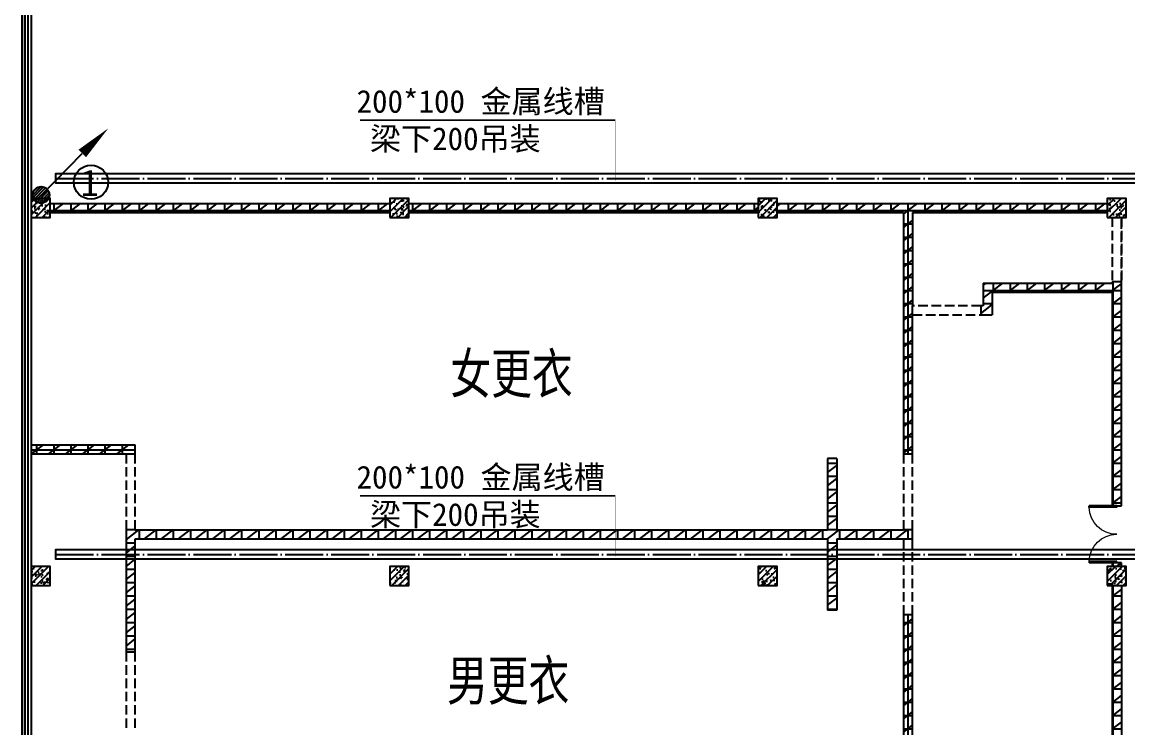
# Model space of a CAD drawing. Header units: millimetres. Extents: x -633009578 to 5705885, y -633235091 to 2571734.
# Drawn here: x 4060729 to 4089861, y 1870800 to 1889395 of the extents above; entities that cross this region are included whole.
import ezdxf

# ---------------------------------------------------------------- set-up
doc = ezdxf.new("R2010")
doc.units = ezdxf.units.MM
doc.header["$LTSCALE"] = 1000
doc.header["$MEASUREMENT"] = 0
doc.linetypes.add('DASH', pattern=[0.35, 0.25, -0.1])
doc.linetypes.add('DOTE', pattern=[2.4200000000000004, 2, -0.2, 0.02, -0.2])
doc.layers.get('0').update_dxf_attribs({"color": 9})
for name, color, linetype in [('A-COLUM(柱)', 255, 'Continuous'), ('A-DOOR(门）', 4, 'Continuous'), ('A-F-AREA(计算)', 5, 'Continuous'), ('A-HATH(填充)', 8, 'Continuous'), ('A-TEXT(房间)', 243, 'Continuous'), ('A-WALL(墙)', 255, 'Continuous'), ('A-WINDOW（窗）', 4, 'Continuous'), ('电-弱电平面-箭头', 3, 'Continuous'), ('电-桥架', 4, 'Continuous'), ('设备-箱柜', 3, 'Continuous')]:
    doc.layers.add(name, color=color, linetype=linetype)
doc.styles.add('_TCH', font='simhei.ttf', dxfattribs={"width": 0.75, "bigfont": 'hztxt.shx'})
doc.styles.add('ELEC-DIM', font='simhei.ttf')
doc.styles.add('IDQSTYLE', font='simhei.ttf', dxfattribs={"width": 0.707, "bigfont": 'hztxt.shx'})
doc.styles.add('宋', font='simhei.ttf', dxfattribs={"width": 0.8})
pattern_1 = [(0, (1628470.737756166, 677977.5160347573), (0, 350), []), (37.875, (1628870.737756166, 677977.5160347573), (-169.61527734408, 218.0766567528281), []), (90, (1628870.737756166, 677977.5160347573), (-450, 2.755455298081545e-14), [])]

# ---------------------------------------------------------------- blocks, each defined once
blk = doc.blocks.new('*X130')
at = {"color": 0, "linetype": 'Continuous'}
for p, q in [((192.587376364835, 446.7215535232801), (193.8713933576327, 448.0055705160779)), ((192.6509968705344, 446.3609099602676), (194.2320369206452, 447.9419500103785)), ((192.6864539319484, 447.2448951591055), (193.3480517218074, 447.9064929489645)), ((192.7889704286661, 446.0746194496875), (194.5183274312254, 447.8039764522467)), ((192.9823694457329, 445.8437543980423), (194.7491924828706, 447.61057743518)), ((193.2275231399996, 445.664644023597), (194.9283028573159, 447.3654237409133)), ((193.5311577474, 445.5440145622856), (195.0489323186273, 447.0617891335129)), ((193.9202347052458, 445.5088274514194), (195.0841194294935, 446.6727121756671)), ((194.6075199946775, 445.7718486721392), (194.8210982087737, 445.9854268862354))]:
    blk.add_line(p, q, dxfattribs=at)
blk = doc.blocks.new('HC001441')
at = {"color": 0, "linetype": 'Continuous'}
blk.add_line((0, -0.05776119327242668), (3.105492900474815, 3.117216328523909), dxfattribs=at)
blk.add_lwpolyline([(3.105492900474815, 3.117216328523909, 0.8, 0, 0), (5.057392361378561, 5.003787405167827, 0, 0, 0)], format="xyseb", dxfattribs=at)
blk.add_circle((0, 0), 0.625, dxfattribs=at)
at = {"color": 0, "linetype": 'Continuous', "xscale": 0.5, "yscale": 0.5, "zscale": 0.5}
blk.add_blockref('*X130', (-96.91845018383279, -223.3780232566237), dxfattribs=at)
at = {"color": 0, "style": 'IDQSTYLE', "width": 0.7}
blk.add_attdef('PSFHATT', (7.057392361378561, -0.62500001), '', height=2.5, dxfattribs=at)
blk = doc.blocks.new('G$CF6649E20')
at = {"layer": '电-弱电平面-箭头', "color": 4}
blk.add_circle((1316.889421409462, 332.4712073528208), 448.9330526033001, dxfattribs=at)
at = {"layer": '电-弱电平面-箭头', "color": 4, "xscale": 350, "yscale": 350, "zscale": 350}
blk.add_blockref('HC001441', (0, 0), dxfattribs=at)
at = {"layer": '电-弱电平面-箭头', "color": 4, "style": '宋'}
blk.add_text('1', height=700, dxfattribs=at).set_placement((1046.360447603278, -30.60809063538909))
blk = doc.blocks.new('$DorLib2D$00000002')
for p, q in [((-0.5, -5.684341886080802e-17), (-0.5000000000000007, 0.4875)), ((-0.4750000000000007, 0.4875), (-0.5000000000000007, 0.4875)), ((-0.475, -2.842170943040401e-17), (-0.4750000000000007, 0.4875)), ((0.475, -2.842170943040401e-17), (0.4750000000000007, 0.4875)), ((0.4750000000000007, 0.4875), (0.5000000000000007, 0.4875)), ((0.5, -5.684341886080802e-17), (0.5000000000000007, 0.4875)), ((-0.5, -5.684341886080802e-17), (-0.475, -2.842170943040401e-17)), ((0.5, -5.684341886080802e-17), (0.475, -2.842170943040401e-17))]:
    blk.add_line(p, q)
at = {"lineweight": 13}
for centre, start, end in [((-0.4875, -4.263256414560601e-17), 0, 88.53071641864632), ((0.4875, -4.263256414560601e-17), 91.4692835813537, 180)]:
    blk.add_arc(centre, 0.4875, start, end, dxfattribs=at)
blk = doc.blocks.new('$TCHSYS$WIN2D')
for p, q in [((-0.5, 0.5), (0.5, 0.5)), ((0.5, 0.1666666666666666), (-0.5, 0.1666666666666666)), ((0.5, -0.1666666666666667), (-0.5, -0.1666666666666667)), ((-0.4999999999999999, -0.5), (0.5, -0.5))]:
    blk.add_line(p, q)
blk = doc.blocks.new('_FZH')
h = blk.add_hatch()
h.set_pattern_fill('钢筋混凝土', color=256, scale=0.1, style=0)
h.set_pattern_definition([(45, (0, 0), (-0.1767766952966369, 0.1767766952966369), []), (50, (0, 0), (0.7172601826007535, -0.06275213498259512), [0.07500000000000001, -0.8250000000000001]), (355, (0, 0), (-0.138751333613, 0.7521921337000119), [0.06, -0.66]), (100.4514, (0.05977168000000001, -0.00522934), (0.5785093817140216, 0.6894395420609536), [0.06374019, -0.701142112]), (46.1842, (0, 0.2), (1.067241048625645, -0.1655190143290181), [0.1125, -1.2375]), (96.6356, (0.088936745, 0.186206693), (0.9346627055487033, 0.9741178709004418), [0.095610288, -1.051713]), (351.1842, (0, 0.2), (0.9346619451336272, 0.9741186009253247), [0.09000000000000001, -0.9900000000000001]), (21, (0.1, 0.15), (0.5969070521184617, -0.4026188906653388), [0.07500000000000001, -0.8250000000000001]), (326, (0.1, 0.15), (0.2433153319215824, 0.7251500450468529), [0.06, -0.66]), (71.4514, (0.149742233, 0.116448394), (0.84022262858149, 0.3225304967099524), [0.06374019, -0.701142112]), (37.50000000000001, (0, 0), (0.01215985531729062, 0.3328938538313115), [0, -0.652, 0, -0.67, 0, -0.6625000000000001]), (7.499999999999999, (0, 0), (0.2630695374421486, 0.3944117118823603), [0, -0.382, 0, -0.637, 0, -0.2525]), (-32.5, (-0.223, 0), (0.533822436172409, -0.02255487173437976), [0, -0.25, 0, -0.78, 0, -1.035]), (-42.5, (-0.323, 0), (0.5831861693423862, 0.1001049823323177), [0, -0.325, 0, -0.518, 0, -0.735])])
h.paths.add_polyline_path([(-0.5, -0.5), (0.5, -0.5), (0.5, 0.5), (-0.5, 0.5)])
blk.add_lwpolyline([(-0.5, -0.5), (0.5, -0.5), (0.5, 0.5), (-0.5, 0.5)], close=True)

msp = doc.modelspace()

# ---------------------------------------------------------------- hatches: boundary and pattern name
at = {"layer": 'A-HATH(填充)'}
h = msp.add_hatch(dxfattribs=at)
h.set_pattern_fill('空心砖', color=256, scale=100, style=0)
h.set_pattern_definition(pattern_1)
h.paths.add_polyline_path([(4070419.256591875, 1884379.596922424), (4070419.256591875, 1884619.596922424), (4061469.256591875, 1884619.596922424), (4061469.256591875, 1884379.596922424)])
h = msp.add_hatch(dxfattribs=at)
h.set_pattern_fill('空心砖', color=256, scale=100, style=0)
h.set_pattern_definition(pattern_1)
h.paths.add_polyline_path([(4080119.256591875, 1884379.596922424), (4080119.256591875, 1884619.596922424), (4070919.256591875, 1884619.596922424), (4070919.256591875, 1884379.596922424)])
h = msp.add_hatch(dxfattribs=at)
h.set_pattern_fill('空心砖', color=256, scale=100, style=0)
h.set_pattern_definition(pattern_1)
h.paths.add_polyline_path([(4080619.256591875, 1884619.596922424), (4080619.256591875, 1884379.59692243), (4083949.256591886, 1884379.596922505), (4084069.256591883, 1884459.596922445), (4084069.256591875, 1884619.596922424)])
h = msp.add_hatch(dxfattribs=at)
h.set_pattern_fill('空心砖', color=256, scale=100, style=0)
h.set_pattern_definition(pattern_1)
h.paths.add_polyline_path([(4084069.256591883, 1884459.596922445), (4084189.256591886, 1884379.596922406), (4089319.256591875, 1884379.596922424), (4089319.256591875, 1884619.596922424), (4084069.256591875, 1884619.596922424)])
h = msp.add_hatch(dxfattribs=at)
h.set_pattern_fill('空心砖', color=256, scale=100, style=0)
h.set_pattern_definition(pattern_1)
h.paths.add_polyline_path([(4084069.256591883, 1884459.596922445), (4083949.256591886, 1884379.596922505), (4083949.256591875, 1881799.596922424), (4084109.256591897, 1881799.596922319), (4084189.256591886, 1881919.596922267), (4084189.256591886, 1884379.596922406)])
h = msp.add_hatch(dxfattribs=at)
h.set_pattern_fill('空心砖', color=256, scale=100, style=0)
h.set_pattern_definition(pattern_1)
h.paths.add_polyline_path([(4089689.256591875, 1882399.596922424), (4089689.256591732, 1882549.596922615), (4089449.256591688, 1882549.596922615), (4089449.256591732, 1882519.596922424), (4089529.256591827, 1882399.596922424)])
h = msp.add_hatch(dxfattribs=at)
h.set_pattern_fill('空心砖', color=256, scale=100, style=0)
h.set_pattern_definition(pattern_1)
h.paths.add_polyline_path([(4086049.256592429, 1882519.596922424), (4086289.256592429, 1882279.596922424), (4089449.256591872, 1882279.596922424), (4089529.256591826, 1882399.596922424), (4089449.256591732, 1882519.596922424)])
h = msp.add_hatch(dxfattribs=at)
h.set_pattern_fill('空心砖', color=256, scale=100, style=0)
h.set_pattern_definition(pattern_1)
h.paths.add_polyline_path([(4086289.256592429, 1882279.596922424), (4086049.256592429, 1882519.596922424), (4086049.256592429, 1881919.596922267), (4086289.256592429, 1881679.596922267)])
h = msp.add_hatch(dxfattribs=at)
h.set_pattern_fill('空心砖', color=256, scale=100, style=0)
h.set_pattern_definition(pattern_1)
h.paths.add_polyline_path([(4089449.256591872, 1882279.596922424), (4089449.256591887, 1876649.596922107), (4089689.256591872, 1876649.596922107), (4089689.256591875, 1882399.596922424), (4089529.256591827, 1882399.596922424)])
h = msp.add_hatch(dxfattribs=at)
h.set_pattern_fill('空心砖', color=256, scale=100, style=0)
h.set_pattern_definition(pattern_1)
h.paths.add_polyline_path([(4083949.256591875, 1881799.596922424), (4083949.256591882, 1878019.596922107), (4084189.256591928, 1878019.596922107), (4084189.256591927, 1881679.596922267), (4084109.256591897, 1881799.596922319)])
h = msp.add_hatch(dxfattribs=at)
h.set_pattern_fill('空心砖', color=256, scale=100, style=0)
h.set_pattern_definition(pattern_1)
h.paths.add_polyline_path([(4084189.256591927, 1881679.596922267), (4084189.256591886, 1881919.596922267), (4084109.256591897, 1881799.596922319)])
h = msp.add_hatch(dxfattribs=at)
h.set_pattern_fill('空心砖', color=256, scale=100, style=0)
h.set_pattern_definition(pattern_1)
h.paths.add_polyline_path([(4086049.256592429, 1881919.596922267), (4085989.256592124, 1881919.59692206), (4085989.256592124, 1881679.596922422), (4086289.256592429, 1881679.596922267)])
h = msp.add_hatch(dxfattribs=at)
h.set_pattern_fill('空心砖', color=256, scale=100, style=0)
h.set_pattern_definition(pattern_1)
h.paths.add_polyline_path([(4060969.256591875, 1878019.59692243), (4063469.256591865, 1878019.596922294), (4063709.256591865, 1878259.59692248), (4060969.256591875, 1878259.59692243)])
h = msp.add_hatch(dxfattribs=at)
h.set_pattern_fill('空心砖', color=256, scale=100, style=0)
h.set_pattern_definition(pattern_1)
h.paths.add_polyline_path([(4063469.256591865, 1878019.596922294), (4063709.25659186, 1878019.596922107), (4063709.256591865, 1878259.59692248)])
h = msp.add_hatch(dxfattribs=at)
h.set_pattern_fill('空心砖', color=256, scale=100, style=0)
h.set_pattern_definition(pattern_1)
h.paths.add_polyline_path([(4081949.256591875, 1877899.59692243), (4081949.256591859, 1876019.596922438), (4082069.256591921, 1875899.596922383), (4082189.256591859, 1876019.596922267), (4082189.256591875, 1877899.59692243)])
h = msp.add_hatch(dxfattribs=at)
h.set_pattern_fill('空心砖', color=256, scale=100, style=0)
h.set_pattern_definition(pattern_1)
h.paths.add_polyline_path([(4063709.256591864, 1876019.596922438), (4063469.256591863, 1876019.596922107), (4063469.256591884, 1875899.59692243), (4063629.25659189, 1875899.596922426)])
h = msp.add_hatch(dxfattribs=at)
h.set_pattern_fill('空心砖', color=256, scale=100, style=0)
h.set_pattern_definition(pattern_1)
h.paths.add_polyline_path([(4063469.256591884, 1875899.59692243), (4063469.256591908, 1872799.596922107), (4063709.256591957, 1872799.596922107), (4063709.256591922, 1875779.596922411), (4063629.25659189, 1875899.596922426)])
h = msp.add_hatch(dxfattribs=at)
h.set_pattern_fill('空心砖', color=256, scale=100, style=0)
h.set_pattern_definition(pattern_1)
h.paths.add_polyline_path([(4063629.25659189, 1875899.596922426), (4063709.256591922, 1875779.596922411), (4081949.256592103, 1875779.596922411), (4082069.256591921, 1875899.596922383), (4081949.256591859, 1876019.596922438), (4063709.256591864, 1876019.596922438)])
h = msp.add_hatch(dxfattribs=at)
h.set_pattern_fill('空心砖', color=256, scale=100, style=0)
h.set_pattern_definition(pattern_1)
h.paths.add_polyline_path([(4082069.25659192, 1875899.596922383), (4081949.256592103, 1875779.596922411), (4081949.256591875, 1873899.59692243), (4082189.256591875, 1873899.59692243), (4082189.256591859, 1875779.596922415)])
h = msp.add_hatch(dxfattribs=at)
h.set_pattern_fill('空心砖', color=256, scale=100, style=0)
h.set_pattern_definition(pattern_1)
h.paths.add_polyline_path([(4082069.256591921, 1875899.596922383), (4082189.256591859, 1875779.596922415), (4083949.25659187, 1875779.596922415), (4084029.256591891, 1875899.596922371), (4083949.256591927, 1876019.596922267), (4082189.256591859, 1876019.596922267)])
h = msp.add_hatch(dxfattribs=at)
h.set_pattern_fill('空心砖', color=256, scale=100, style=0)
h.set_pattern_definition(pattern_1)
h.paths.add_polyline_path([(4084189.256591875, 1875899.59692243), (4084189.25659191, 1876019.596922107), (4083949.256591927, 1876019.596922267), (4084029.256591891, 1875899.59692237)])
h = msp.add_hatch(dxfattribs=at)
h.set_pattern_fill('空心砖', color=256, scale=100, style=0)
h.set_pattern_definition(pattern_1)
h.paths.add_polyline_path([(4083949.25659187, 1875779.596922415), (4084189.256591878, 1875779.596922615), (4084189.256591875, 1875899.59692243), (4084029.256591891, 1875899.596922371)])
h = msp.add_hatch(dxfattribs=at)
h.set_pattern_fill('空心砖', color=256, scale=100, style=0)
h.set_pattern_definition(pattern_1)
h.paths.add_polyline_path([(4089449.256591884, 1875049.596922424), (4089689.256591873, 1875049.596922424), (4089689.256591872, 1875149.596922107), (4089449.256591888, 1875149.596922107)])
h = msp.add_hatch(dxfattribs=at)
h.set_pattern_fill('空心砖', color=256, scale=100, style=0)
h.set_pattern_definition(pattern_1)
h.paths.add_polyline_path([(4089689.256591875, 1874549.596922424), (4089449.256591875, 1874549.596922424), (4089449.256591872, 1869689.596922424), (4089529.256591904, 1869569.596922424), (4089689.256591875, 1869569.596922424)])
h = msp.add_hatch(dxfattribs=at)
h.set_pattern_fill('空心砖', color=256, scale=100, style=0)
h.set_pattern_definition(pattern_1)
h.paths.add_polyline_path([(4084189.256591869, 1870289.596922499), (4084189.256591876, 1873779.596922615), (4083949.256591827, 1873779.596922615), (4083949.256591875, 1870169.596922424), (4084109.256591877, 1870169.596922474)])

# ---------------------------------------------------------------- linework, layer by layer
at = {"layer": 'A-F-AREA(计算)'}
msp.add_lwpolyline([(4060729.234130392, 1991839.59697076), (4195009.234130392, 1991839.59697076), (4195009.234130392, 1855759.59697076), (4060729.234130392, 1855759.59697076)], close=True, dxfattribs=at)
at = {"layer": 'A-WALL(墙)'}
for p, q in [((4061469.256591875, 1884619.596922424), (4070419.256592103, 1884619.596922421)), ((4070919.256592103, 1884619.596922422), (4080119.256592103, 1884619.596922407)), ((4080619.256592103, 1884619.596922505), (4084069.256591875, 1884619.596922424)), ((4084069.256591875, 1884619.596922424), (4089319.256591875, 1884619.596922424)), ((4061469.256591875, 1884379.596922424), (4070419.256592103, 1884379.596922421)), ((4070919.256592103, 1884379.596922422), (4080119.256592103, 1884379.596922453)), ((4080619.256592103, 1884379.596922429), (4083949.256591886, 1884379.596922505)), ((4083949.256591886, 1884379.596922505), (4083949.256591875, 1881799.596922424)), ((4084189.256591886, 1884379.596922406), (4089319.256591875, 1884379.596922424)), ((4084189.256591886, 1884379.596922406), (4084189.256591886, 1881919.596922267)), ((4089689.256591732, 1882549.596922615), (4089449.256591688, 1882549.596922615)), ((4089449.256591688, 1882549.596922615), (4089449.256591732, 1882519.596922424)), ((4089689.256591875, 1882399.596922424), (4089689.256591732, 1882549.596922615)), ((4086049.256592429, 1882519.596922424), (4089449.256591732, 1882519.596922424)), ((4086049.256592429, 1882519.596922424), (4086049.256592429, 1881919.596922267)), ((4086289.256592429, 1882279.596922424), (4089449.256591872, 1882279.596922424)), ((4086289.256592429, 1882279.596922424), (4086289.256592429, 1881679.596922267)), ((4089449.256591872, 1882279.596922424), (4089449.256591887, 1876649.596922107)), ((4089689.256591872, 1876649.596922107), (4089689.256591875, 1882399.596922424)), ((4083949.256591875, 1881799.596922424), (4083949.256591882, 1878019.596922107)), ((4084189.256591927, 1881679.596922267), (4084189.256591886, 1881919.596922267)), ((4084189.256591928, 1878019.596922107), (4084189.256591927, 1881679.596922267)), ((4086049.256592429, 1881919.596922267), (4085989.256592124, 1881919.59692206)), ((4085989.256592124, 1881919.59692206), (4085989.256592124, 1881679.596922422)), ((4085989.256592124, 1881679.596922422), (4086289.256592429, 1881679.596922267)), ((4060969.256591875, 1878259.59692243), (4063709.256591865, 1878259.59692248)), ((4060969.256591875, 1878259.59692243), (4060969.256591875, 1878019.59692243)), ((4063709.25659186, 1878019.596922107), (4063709.256591865, 1878259.59692248)), ((4060969.256591875, 1878019.59692243), (4063469.256591865, 1878019.596922294)), ((4063469.256591865, 1878019.596922294), (4063709.25659186, 1878019.596922107)), ((4081949.256591875, 1877899.59692243), (4081949.256591859, 1876019.596922438)), ((4082189.256591875, 1877899.59692243), (4081949.256591875, 1877899.59692243)), ((4082189.256591875, 1877899.59692243), (4082189.256591859, 1876019.596922267)), ((4083949.256591882, 1878019.596922107), (4084189.256591928, 1878019.596922107)), ((4089449.256591887, 1876649.596922107), (4089689.256591872, 1876649.596922107)), ((4063709.256591864, 1876019.596922438), (4063469.256591863, 1876019.596922107)), ((4063469.256591863, 1876019.596922107), (4063469.256591884, 1875899.59692243)), ((4063469.256591884, 1875899.59692243), (4063469.256591908, 1872799.596922107)), ((4063709.256591864, 1876019.596922438), (4081949.256591859, 1876019.596922438)), ((4082189.256591859, 1876019.596922267), (4083949.256591927, 1876019.596922267)), ((4084189.25659191, 1876019.596922107), (4083949.2565919, 1876019.596922107)), ((4084189.256591875, 1875899.59692243), (4084189.25659191, 1876019.596922107)), ((4084189.256591878, 1875779.596922615), (4084189.256591875, 1875899.59692243)), ((4063709.256591957, 1872799.596922107), (4063709.256591922, 1875779.596922411)), ((4063709.256591922, 1875779.596922411), (4081949.256592103, 1875779.596922411)), ((4081949.256592103, 1875779.596922411), (4081949.256591875, 1873899.59692243)), ((4082189.256591859, 1875779.596922415), (4083949.25659187, 1875779.596922415)), ((4082189.256591859, 1875779.596922415), (4082189.256591875, 1873899.59692243)), ((4083949.25659187, 1875779.596922415), (4084189.256591878, 1875779.596922615)), ((4089689.256591872, 1875149.596922107), (4089449.256591888, 1875149.596922107)), ((4089449.256591888, 1875149.596922107), (4089449.256591665, 1875049.596922453)), ((4089689.256590744, 1875049.596922453), (4089689.256591872, 1875149.596922107)), ((4089449.25659186, 1874549.596922453), (4089449.256591872, 1869689.596922424)), ((4089689.256591872, 1874549.596922453), (4089689.256591875, 1869569.596922424)), ((4082189.256591875, 1873899.59692243), (4081949.256591875, 1873899.59692243)), ((4084189.256591876, 1873779.596922615), (4083949.256591827, 1873779.596922615)), ((4083949.256591827, 1873779.596922615), (4083949.256591875, 1870169.596922424)), ((4084189.256591869, 1870289.596922499), (4084189.256591876, 1873779.596922615)), ((4063469.256591908, 1872799.596922107), (4063709.256591957, 1872799.596922107))]:
    msp.add_line(p, q, dxfattribs=at)
at = {"layer": 'A-WINDOW（窗）', "linetype": 'DASH'}
for p, q in [((4089449.256591875, 1884249.596922322), (4089449.256591875, 1882549.596922322)), ((4089689.256591875, 1882549.596922322), (4089689.256591875, 1884249.596922322)), ((4089689.256591875, 1884249.596922322, 800), (4089689.256591875, 1882549.596922322, 800)), ((4085989.256592202, 1881919.596922424), (4084189.256592202, 1881919.596922424)), ((4084189.256592202, 1881679.596922424), (4085989.256592202, 1881679.596922424)), ((4084189.256592202, 1881679.596922424, 800), (4085989.256592202, 1881679.596922424, 800)), ((4063469.256591884, 1878019.596922481), (4063469.256591884, 1876019.596922481)), ((4063469.256591884, 1878019.596922481, 800), (4063469.256591884, 1876019.596922481, 800)), ((4063709.256591884, 1876019.596922481), (4063709.256591884, 1878019.596922481)), ((4083949.256591875, 1878019.59692243), (4083949.256591875, 1876019.59692243)), ((4083949.256591875, 1878019.59692243, 800), (4083949.256591875, 1876019.59692243, 800)), ((4084189.256591875, 1876019.59692243), (4084189.256591875, 1878019.59692243)), ((4083949.256591875, 1875779.59692243), (4083949.256591875, 1873779.59692243)), ((4083949.256591875, 1875779.59692243, 800), (4083949.256591875, 1873779.59692243, 800)), ((4084189.256591875, 1873779.59692243), (4084189.256591875, 1875779.59692243)), ((4063469.256591883, 1872799.59692244), (4063469.256591883, 1870799.59692244)), ((4063469.256591883, 1872799.59692244, 800), (4063469.256591883, 1870799.59692244, 800)), ((4063709.256591883, 1870799.59692244), (4063709.256591883, 1872799.59692244))]:
    msp.add_line(p, q, dxfattribs=at)
at = {"layer": '电-桥架', "color": 5, "linetype": 'DOTE', "ltscale": 0.5}
for p, q in [((4061613.271414274, 1885276.747359456), (4099142.836941677, 1885276.747359456)), ((4061613.271414274, 1875371.133198566), (4099142.836959659, 1875371.133198566))]:
    msp.add_line(p, q, dxfattribs=at)
at = {"layer": '电-桥架', "ltscale": 0.5}
for points in [[(4099142.836941678, 1885151.747359456), (4061613.271414275, 1885151.747359456), (4061613.271414274, 1885401.747359456), (4099142.836941677, 1885401.747359456)], [(4099142.83695966, 1875246.133198566), (4061613.271414275, 1875246.133198566), (4061613.271414274, 1875496.133198566), (4099142.836959659, 1875496.133198566)]]:
    msp.add_lwpolyline(points, close=True, dxfattribs=at)
at = {"layer": '设备-箱柜', "color": 6}
for points in [[(4076352.517121791, 1885221.135884663, 15, 15, 0), (4076352.517121791, 1886811.422783465, 15, 15, 0), (4076352.517121791, 1886811.422783465, 45, 45, 0), (4069627.587431367, 1886811.422783465, 45, 45, 0)], [(4076352.517121791, 1875321.171399294, 15, 15, 0), (4076352.517121791, 1876911.458298097, 15, 15, 0), (4076352.517121791, 1876911.458298097, 45, 45, 0), (4069627.587431367, 1876911.458298097, 45, 45, 0)]]:
    msp.add_lwpolyline(points, format="xyseb", dxfattribs=at)

# ---------------------------------------------------------------- block references
msp.add_blockref('G$CF6649E20', (4061227.62776242, 1884842.926812408))
at = {"layer": 'A-COLUM(柱)', "xscale": 500, "yscale": 500, "zscale": 500}
for p in [(4061219.256591875, 1884499.596922424), (4070669.256591875, 1884499.596922424), (4080369.256591875, 1884499.596922424), (4089569.256591875, 1884499.596922424), (4061219.256591875, 1874799.596922424), (4070669.256591875, 1874799.596922424), (4080369.256591875, 1874799.596922424), (4089569.256591875, 1874799.596922424)]:
    msp.add_blockref('_FZH', p, dxfattribs=at)
at = {"layer": 'A-DOOR(门）', "xscale": -1500, "yscale": 1500, "zscale": 1500, "rotation": 89.99999999999999}
msp.add_blockref('$DorLib2D$00000002', (4089569.256591875, 1875899.596922046), dxfattribs=at)
at = {"layer": 'A-WINDOW（窗）', "xscale": 52000, "yscale": 240, "zscale": 52000, "rotation": 270}
msp.add_blockref('$TCHSYS$WIN2D', (4060849.256591875, 1896299.596922374), dxfattribs=at)

# ---------------------------------------------------------------- texts
at = {"layer": 'A-TEXT(房间)', "style": '_TCH', "width": 0.75}
for s, p in [('女更衣', (4072011.69618526, 1879610.175106317)), ('男更衣', (4071924.239390981, 1871525.392764324))]:
    msp.add_text(s, height=1050, dxfattribs=at).set_placement(p)
at = {"layer": '设备-箱柜', "color": 6, "style": 'ELEC-DIM'}
for s, p in [('200*100 金属线槽', (4069539.685177995, 1887006.126688353)), ('梁下200吊装', (4069894.299905663, 1886021.798501733)), ('200*100 金属线槽', (4069539.685177995, 1877106.162202985)), ('梁下200吊装', (4069894.299905663, 1876121.834016365))]:
    msp.add_text(s, height=600, dxfattribs=at).set_placement(p)

doc.saveas('drawing.dxf')
